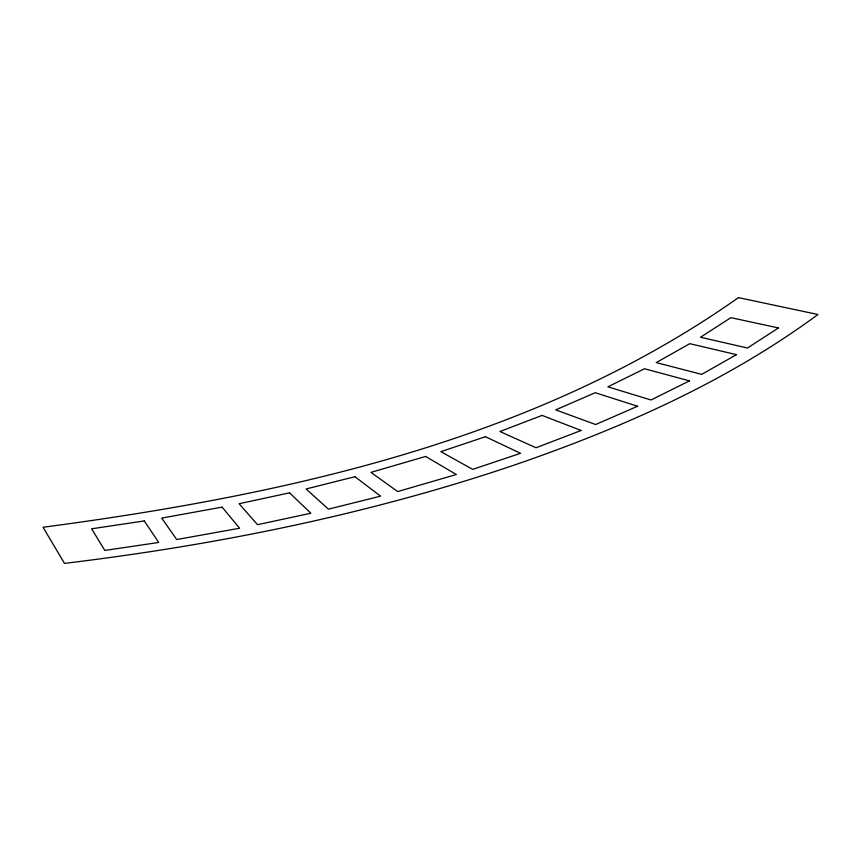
<?xml version="1.0" encoding="UTF-8"?>
<svg xmlns="http://www.w3.org/2000/svg" width="861" height="861" viewBox="0 0 861 861"><rect width="100%" height="100%" fill="white"/><g stroke="black" fill="none" stroke-linecap="round" stroke-linejoin="round"><path stroke-width="1.29" d="M738.437 297.615C535.8 440.681 285.002 495.14 43.05 527.266L64.489 563.385C217.682 544.873 369.864 514.125 516.137 464.445C622.481 427.734 726.996 381.552 817.95 314.502L738.437 297.615M778.441 327.944L747.456 348.016L700.488 337.254L730.892 317.655L778.441 327.944M736.489 354.657L701.683 374.374L656.233 362.578L689.822 343.679L736.489 354.657M689.467 380.863L650.981 399.988L607.898 386.826L644.523 368.745L689.467 380.863M637.57 406.241L595.64 424.538L555.7 409.858L595.199 392.713L637.57 406.241M581.121 430.478L536.037 447.752L499.918 431.512L542.086 415.4L581.121 430.478M485.453 436.699L440.864 451.659L472.7 469.385L520.528 453.316L485.453 436.699M425.635 456.448L370.94 472.388L397.696 491.556L456.341 474.519L425.635 456.448M354.947 476.703L306.085 488.973L328.45 509.163L380.584 496.151L354.947 476.703M289.533 492.836L239.11 503.728L257.536 524.683L310.853 513.242L289.533 492.836M222.084 507.129L161.728 518.085L176.709 539.535L239.627 528.223L222.084 507.129M144.293 520.948L91.61 528.794L104.805 550.437L158.704 542.462L144.293 520.948"/></g></svg>
